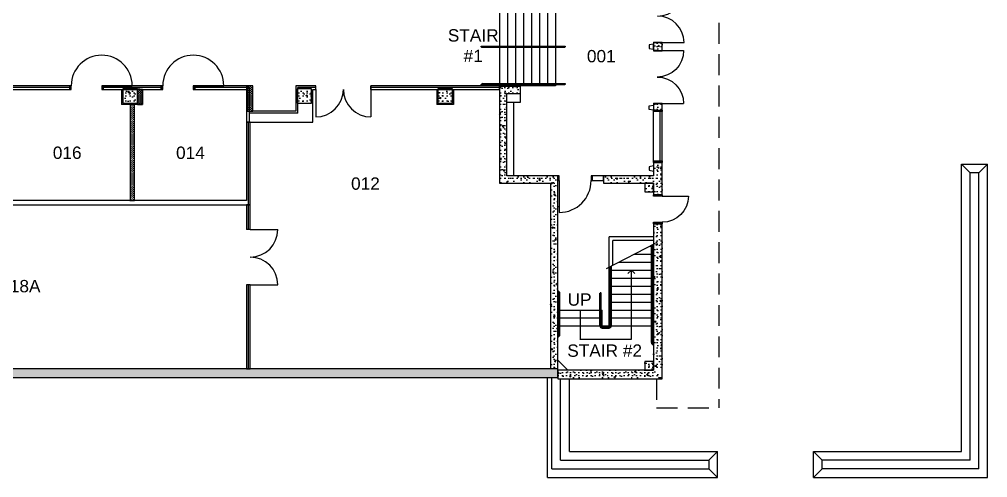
# Model space of a CAD drawing. Header units: inches. Extents: x 304 to 2516, y 181 to 1989.
# Drawn here: x 1123 to 2456, y 181 to 812 of the extents above; entities that cross this region are included whole.
import ezdxf

# ---------------------------------------------------------------- set-up
doc = ezdxf.new("R2010")
doc.units = ezdxf.units.IN
doc.header["$MEASUREMENT"] = 0
for name, pattern in [('DASHED', [43.2, 28.8, -14.4]), ('DASHED 2', [13.44, 7.68, -5.76]), ('DASHED2', [13.44, 7.68, -5.76])]:
    doc.linetypes.add(name, pattern=pattern)
for name, color, linetype in [('A-CLNG-OTLN', 6, 'Continuous'), ('A-DOOR', 4, 'Continuous'), ('A-FLOR-HRAL', 4, 'Continuous'), ('A-FLOR-STRS', 4, 'Continuous'), ('A-GLAZ', 3, 'Continuous'), ('A-PFLR-NOTE', 3, 'Continuous'), ('A-WALL', 5, 'Continuous'), ('A-WALL-JAMB', 6, 'Continuous'), ('A-WALL-NEW', 7, 'Continuous'), ('A-WALL-PATT', 1, 'Continuous'), ('S-COLS', 6, 'Continuous')]:
    doc.layers.add(name, color=color, linetype=linetype)
doc.styles.get("Standard").update_dxf_attribs({"font": 'ARIAL.TTF'})
doc.linetypes.add('1 HR RATED', pattern='A,0,[1,PS-01.Shx,S=0.091429,R=0,X=0,Y=0],-14.4,0', length=14.4)
pattern_1 = [(45, (0, 0), (-1.4142136, 1.4142136), [0, -2])]
pattern_2 = [(45, (0, 0), (-20.8303, 20.8303), [1.84252, -15.16535]), (45, (-4.402, 16.428), (-20.8303, 20.8303), [1.84252, -15.16535]), (105, (0, 0), (28.45473, 7.62442), [1.84252, -15.16535]), (105, (12.026, 12.026), (28.45473, 7.62442), [1.84252, -15.16535]), (165, (1.303, 1.303), (7.62442, 28.45473), [1.84252, -15.16535]), (165, (13.33, 13.33), (7.62442, 28.45473), [1.84252, -15.16535]), (45, (-2.0044, 2.0044), (-4.008794, 4.008794), [0, -5.669291, 0, -8.503937]), (90, (-3e-16, 4.009), (-5.669291, 0), [0, -4.251969, 0, -7.086614])]

# ---------------------------------------------------------------- blocks, each defined once
blk = doc.blocks.new('D1 Metal_93')
at = {"color": 0, "linetype": 'ByBlock'}
for p, q in [((22, 0), (22, 44)), ((-22, 0), (-24, 0)), ((-24, 0), (-24, -6.625)), ((-22, -6.625), (-22, 0)), ((24, 0), (22, 0)), ((22, 0), (22, -6.625)), ((24, -6.625), (24, 0)), ((-24, -6.625), (-22, -6.625)), ((22, -6.625), (24, -6.625))]:
    blk.add_line(p, q, dxfattribs=at)
blk.add_arc((22, 0), 44, 90, 180, dxfattribs=at)
blk = doc.blocks.new('D1 Metal_225')
at = {"color": 0, "linetype": 'Continuous'}
for p, q in [((18, 0), (18, 36)), ((-18, 0), (-20, 0)), ((-20, 0), (-20, -12)), ((-18, -12), (-18, 0)), ((20, 0), (18, 0)), ((18, 0), (18, -12)), ((20, -12), (20, 0)), ((-20, -12), (-18, -12)), ((18, -12), (20, -12))]:
    blk.add_line(p, q, dxfattribs=at)
blk.add_arc((18, 0), 36, 90, 180, dxfattribs=at)
blk = doc.blocks.new('D2 Metal_9')
at = {"color": 0, "linetype": 'Continuous'}
for p, q in [((-38, 0), (-38, 38)), ((38, 0), (38, 38))]:
    blk.add_line(p, q, dxfattribs=at)
for centre, start, end in [((-38, 0), 0, 90), ((38, 0), 90, 180)]:
    blk.add_arc(centre, 38, start, end, dxfattribs=at)
blk = doc.blocks.new('D1 Metal_103')
at = {"color": 0, "linetype": 'Continuous'}
for p, q in [((-21, 0), (-23, 0)), ((-23, 0), (-23, -5)), ((-21, -5), (-21, 0)), ((23, 0), (21, 0)), ((21, 0), (21, -5)), ((21, 0), (63, 0)), ((23, -5), (23, 0)), ((-23, -5), (-21, -5)), ((21, -5), (23, -5))]:
    blk.add_line(p, q, dxfattribs=at)
blk.add_arc((21, 0), 42, 0, 180, dxfattribs=at)
blk = doc.blocks.new('D2 Metal_219')
at = {"color": 0, "linetype": 'ByBlock'}
for p, q in [((-36.4, 0), (-36.4, 36.4)), ((36.4, 0), (36.4, 36.4))]:
    blk.add_line(p, q, dxfattribs=at)
for centre, start, end in [((-36.4, 0), 0, 90), ((36.4, 0), 90, 180)]:
    blk.add_arc(centre, 36.4, start, end, dxfattribs=at)
blk = doc.blocks.new('D2 Metal_220')
at = {"color": 0, "linetype": 'ByBlock'}
for p, q in [((-36.4, 0), (-36.4, 36.4)), ((36.4, 0), (36.4, 36.4))]:
    blk.add_line(p, q, dxfattribs=at)
for centre, start, end in [((-36.4, 0), 0, 90), ((36.4, 0), 90, 180)]:
    blk.add_arc(centre, 36.4, start, end, dxfattribs=at)
blk = doc.blocks.new('D2 Metal_44')
at = {"color": 0, "linetype": 'ByBlock'}
for p, q in [((-38, 0), (-38, 38)), ((38, 0), (38, 38))]:
    blk.add_line(p, q, dxfattribs=at)
for centre, start, end in [((-38, 0), 0, 90), ((38, 0), 90, 180)]:
    blk.add_arc(centre, 38, start, end, dxfattribs=at)

msp = doc.modelspace()

# ---------------------------------------------------------------- hatches: boundary and pattern name
at = {"layer": 'A-WALL-PATT'}
h = msp.add_hatch(dxfattribs=at)
h.set_pattern_fill('LIGHTWEIGHT_CONCRETE', color=256, style=0, pattern_type=2)
h.set_pattern_definition(pattern_2)
h.paths.add_polyline_path([(2008.5, 780.8), (1996.5, 780.8), (1996.5, 768.8), (2008.5, 768.8)], flags=0)
h = msp.add_hatch(dxfattribs=at)
h.set_pattern_fill('45_', color=256, style=0, pattern_type=2)
h.set_pattern_definition(pattern_1)
h.paths.add_polyline_path([(1444.5, 720.9), (1436, 720.9), (1436, 685.7), (1444.5, 685.7)])
h = msp.add_hatch(dxfattribs=at)
h.set_pattern_fill('LIGHTWEIGHT_CONCRETE', color=256, style=0, pattern_type=2)
h.set_pattern_definition(pattern_2)
h.paths.add_polyline_path([(1813.4, 720), (1784.5, 720), (1794.5, 710), (1813.4, 710)], flags=0)
h = msp.add_hatch(dxfattribs=at)
h.set_pattern_fill('LIGHTWEIGHT_CONCRETE', color=256, style=0, pattern_type=2)
h.set_pattern_definition(pattern_2)
h.paths.add_polyline_path([(1784.5, 720), (1784.5, 586.8), (1794.5, 596.8), (1794.5, 710)], flags=0)
h = msp.add_hatch(dxfattribs=at)
h.set_pattern_fill('45_', color=256, style=0, pattern_type=2)
h.set_pattern_definition(pattern_1)
h.paths.add_polyline_path([(1285.6, 716.8), (1285.6, 695.2), (1292.5, 695.2), (1292.5, 715.9)])
h = msp.add_hatch(dxfattribs=at)
h.set_pattern_fill('45_', color=256, style=0, pattern_type=2)
h.set_pattern_definition(pattern_1)
h.paths.add_polyline_path([(1275.5, 695.2), (1275.5, 562.7), (1281.5, 562.7), (1281.5, 695.2)])
h = msp.add_hatch(dxfattribs=at)
h.set_pattern_fill('LIGHTWEIGHT_CONCRETE', color=256, style=0, pattern_type=2)
h.set_pattern_definition(pattern_2)
h.paths.add_polyline_path([(2008.5, 696.8), (1996.5, 696.8), (1996.5, 687.2), (2008.5, 687.2)], flags=0)
h = msp.add_hatch(dxfattribs=at)
h.set_pattern_fill('LIGHTWEIGHT_CONCRETE', color=256, style=0, pattern_type=2)
h.set_pattern_definition(pattern_2)
h.paths.add_polyline_path([(2008.5, 615.2), (1996.5, 615.2), (1996.5, 570.7), (2008.5, 570.7)], flags=0)
h = msp.add_hatch(dxfattribs=at)
h.set_pattern_fill('LIGHTWEIGHT_CONCRETE', color=256, style=0, pattern_type=2)
h.set_pattern_definition(pattern_2)
h.paths.add_polyline_path([(1784.5, 586.8), (1864.5, 586.8), (1864.5, 596.8), (1794.5, 596.8)], flags=0)
h = msp.add_hatch(dxfattribs=at)
h.set_pattern_fill('LIGHTWEIGHT_CONCRETE', color=256, style=0, pattern_type=2)
h.set_pattern_definition(pattern_2)
h.paths.add_polyline_path([(1854.5, 586.8), (1854.5, 330.8), (1864.5, 330.8), (1864.5, 586.8)], flags=0)
h = msp.add_hatch(dxfattribs=at)
h.set_pattern_fill('LIGHTWEIGHT_CONCRETE', color=256, style=0, pattern_type=2)
h.set_pattern_definition(pattern_2)
h.paths.add_polyline_path([(1927.5, 586.8), (1996.5, 586.8), (1996.5, 596.8), (1927.5, 596.8)], flags=0)
h = msp.add_hatch(dxfattribs=at)
h.set_pattern_fill('LIGHTWEIGHT_CONCRETE', color=256, style=0, pattern_type=2)
h.set_pattern_definition(pattern_2)
h.paths.add_polyline_path([(1984.5, 574.8), (1996.5, 574.8), (1996.5, 586.8), (1984.5, 586.8)], flags=0)
h = msp.add_hatch(dxfattribs=at)
h.set_pattern_fill('LIGHTWEIGHT_CONCRETE', color=256, style=0, pattern_type=2)
h.set_pattern_definition(pattern_2)
h.paths.add_polyline_path([(1996.5, 530.7), (1996.5, 330.8), (2008.5, 330.8), (2008.5, 530.7)], flags=0)
h = msp.add_hatch(dxfattribs=at)
h.set_pattern_fill('LIGHTWEIGHT_CONCRETE', color=256, style=0, pattern_type=2)
h.set_pattern_definition(pattern_2)
h.paths.add_polyline_path([(1984.5, 328.8), (1996.5, 328.8), (1996.5, 340.8), (1984.5, 340.8)], flags=0)
h = msp.add_hatch(dxfattribs=at)
h.set_pattern_fill('LIGHTWEIGHT_CONCRETE', color=256, style=0, pattern_type=2)
h.set_pattern_definition(pattern_2)
h.paths.add_polyline_path([(1984.5, 328.8), (1996.5, 328.8), (1996.5, 340.8), (1984.5, 340.8)], flags=0)
h = msp.add_hatch(dxfattribs=at)
h.set_pattern_fill('LIGHTWEIGHT_CONCRETE', color=256, style=0, pattern_type=2)
h.set_pattern_definition(pattern_2)
h.paths.add_polyline_path([(1864.5, 330.8), (315.6, 330.8), (303.6, 318.8), (1864.5, 318.8)], flags=0)
h = msp.add_hatch(dxfattribs=at)
h.set_pattern_fill('LIGHTWEIGHT_CONCRETE', color=256, style=0, pattern_type=2)
h.set_pattern_definition(pattern_2)
h.paths.add_polyline_path([(1996.5, 328.8), (1864.5, 328.8), (1864.5, 316.8), (2008.5, 316.8)], flags=0)
at = {"layer": 'S-COLS'}
h = msp.add_hatch(dxfattribs=at)
h.set_pattern_fill('LIGHTWEIGHT_CONCRETE', color=256, style=0, pattern_type=2)
h.set_pattern_definition(pattern_2)
h.paths.add_polyline_path([(1265.6, 696.8), (1285.6, 696.8), (1285.6, 716.8), (1265.6, 716.8)], flags=0)
h = msp.add_hatch(dxfattribs=at)
h.set_pattern_fill('LIGHTWEIGHT_CONCRETE', color=256, style=0, pattern_type=2)
h.set_pattern_definition(pattern_2)
h.paths.add_polyline_path([(1505.6, 696.8), (1525.6, 696.8), (1525.6, 716.8), (1505.6, 716.8)], flags=0)
h = msp.add_hatch(dxfattribs=at)
h.set_pattern_fill('LIGHTWEIGHT_CONCRETE', color=256, style=0, pattern_type=2)
h.set_pattern_definition(pattern_2)
h.paths.add_polyline_path([(1699.5, 696.8), (1719.5, 696.8), (1719.5, 716.8), (1699.5, 716.8)], flags=0)

# ---------------------------------------------------------------- linework, layer by layer
at = {"layer": 'A-CLNG-OTLN', "linetype": 'DASHED'}
for p, q in [((2086.5, 1153.1), (2086.5, 276.8)), ((2000.5, 316.8), (2000.5, 276.8)), ((2000.5, 276.8), (2086.5, 276.8))]:
    msp.add_line(p, q, dxfattribs=at)
at = {"layer": 'A-DOOR', "linetype": 'DASHED2'}
for p, q in [((1192.6, 720.9), (1192.6, 715.9)), ((1318.6, 720.9), (1318.6, 715.9))]:
    msp.add_line(p, q, dxfattribs=at)
at = {"layer": 'A-DOOR', "linetype": 'Continuous'}
msp.add_line((1607.3, 715.9), (1607.3, 720.9), dxfattribs=at)
at = {"layer": 'A-FLOR-HRAL', "linetype": 'Continuous'}
for p, q in [((1759.7, 775.5), (1874.2, 775.5)), ((1759.7, 774), (1874.2, 774)), ((1761.5, 723.9), (1874.2, 723.9)), ((1761.5, 722.4), (1874.2, 722.4)), ((1993.5, 366.8), (1993.5, 500.9)), ((1995, 366.8), (1995, 501.7)), ((1936.7, 471.4), (1936.7, 389.8)), ((1938.2, 472.2), (1938.2, 389.8)), ((1866, 377.8), (1866, 434.8)), ((1867.5, 377.8), (1867.5, 434.8)), ((1922.7, 389.8), (1922.7, 434.8)), ((1924.2, 389.8), (1924.2, 434.8)), ((1925.7, 388.3), (1935.2, 388.3)), ((1925.7, 386.8), (1935.2, 386.8))]:
    msp.add_line(p, q, dxfattribs=at)
for centre in [(1759.7, 774.8), (1874.2, 774.8), (1874.2, 723.2)]:
    msp.add_circle(centre, 0.75, dxfattribs=at)
for centre, radius, start, end in [((1761.5, 720.9), 3, 450, 540), ((1761.5, 720.9), 1.5, 450, 540), ((1864.5, 434.8), 3, 0, 90), ((1864.5, 434.8), 1.5, 0, 90), ((1923.5, 434.8), 0.75, 0, 180), ((1925.7, 389.8), 3, 180, 270), ((1925.7, 389.8), 1.5, 180, 270), ((1935.2, 389.8), 3, 270, 0), ((1935.2, 389.8), 1.5, 270, 0), ((1864.5, 377.8), 3, 270, 0), ((1864.5, 377.8), 1.5, 270, 0), ((1996.5, 366.8), 3, 180, 270), ((1996.5, 366.8), 1.5, 180, 270)]:
    msp.add_arc(centre, radius, start, end, dxfattribs=at)
at = {"layer": 'A-FLOR-STRS', "linetype": 'Continuous'}
for p, q in [((1784.5, 828.7), (1784.5, 720.9)), ((1795.5, 828.7), (1795.5, 720.9)), ((1806.5, 828.7), (1806.5, 720.9)), ((1817.5, 828.7), (1817.5, 720.9)), ((1828.5, 828.7), (1828.5, 720.9)), ((1839.5, 828.7), (1839.5, 720.9)), ((1850.5, 828.7), (1850.5, 720.9)), ((1861.5, 828.7), (1861.5, 720.9)), ((1861.5, 720.9), (1784.5, 720.9)), ((1931.8, 468.9), (1999, 503.8)), ((1970.1, 488.8), (1993.5, 488.8)), ((1935.2, 389.8), (1935.2, 470.6)), ((1935.2, 466.8), (1936.7, 466.8)), ((1938.2, 466.8), (1993.5, 466.8)), ((1949, 477.8), (1993.5, 477.8)), ((1935.2, 455.8), (1936.7, 455.8)), ((1938.2, 455.8), (1993.5, 455.8)), ((1935.2, 444.8), (1936.7, 444.8)), ((1938.2, 444.8), (1993.5, 444.8)), ((1935.2, 433.8), (1936.7, 433.8)), ((1938.2, 433.8), (1993.5, 433.8)), ((1935.2, 422.8), (1936.7, 422.8)), ((1938.2, 422.8), (1993.5, 422.8)), ((1867.5, 411.8), (1922.7, 411.8)), ((1867.5, 400.8), (1922.7, 400.8)), ((1924.2, 411.8), (1925.7, 411.8)), ((1924.2, 400.8), (1925.7, 400.8)), ((1925.7, 389.8), (1925.7, 411.8)), ((1935.2, 411.8), (1936.7, 411.8)), ((1935.2, 400.8), (1936.7, 400.8)), ((1938.2, 411.8), (1993.5, 411.8)), ((1938.2, 400.8), (1993.5, 400.8)), ((1867.5, 389.8), (1922.7, 389.8)), ((1924.2, 389.8), (1936.7, 389.8)), ((1938.2, 389.8), (1993.5, 389.8))]:
    msp.add_line(p, q, dxfattribs=at)
at = {"layer": 'A-GLAZ', "linetype": 'Continuous'}
for p, q in [((1996.5, 615.2), (1996.5, 687.2)), ((2005, 685.2), (2005, 617.2)), ((2008.5, 615.2), (2008.5, 687.2))]:
    msp.add_line(p, q, dxfattribs=at)
at = {"layer": 'A-PFLR-NOTE', "linetype": 'Continuous'}
for p, q in [((1965.9, 466.8), (1961.2, 462.1)), ((1965.9, 371.6), (1965.9, 466.8)), ((1965.9, 466.8), (1970.5, 462.1)), ((1895.2, 411.8), (1895.2, 371.6)), ((1895.1, 371.6), (1965.9, 371.6))]:
    msp.add_line(p, q, dxfattribs=at)
at = {"layer": 'A-WALL', "linetype": 'Continuous'}
for p, q in [((1996.5, 780.8), (2008.5, 780.8)), ((1996.5, 780.8), (1996.5, 768.8)), ((1997, 780.4), (2002, 780.4)), ((2008.5, 768.8), (2008.5, 780.8)), ((1996.5, 768.8), (2008.5, 768.8)), ((2008.5, 768.8), (1996.5, 768.8)), ((1173.6, 720.9), (942.3, 720.9)), ((1192.6, 720.9), (1173.6, 720.9)), ((1192.6, 715.9), (1192.6, 720.9)), ((1318.6, 720.9), (1238.6, 720.9)), ((1238.6, 720.9), (1238.6, 715.9)), ((1318.6, 715.9), (1318.6, 720.9)), ((1444.5, 720.9), (1364.6, 720.9)), ((1364.6, 720.9), (1364.6, 715.9)), ((1444.5, 685.7), (1444.5, 720.9)), ((1504, 720.9), (1504, 685.7)), ((1531.3, 720.9), (1504, 720.9)), ((1531.3, 715.9), (1531.3, 720.9)), ((1784.5, 720.9), (1607.3, 720.9)), ((1607.3, 720.9), (1607.3, 715.9)), ((1784.5, 720.9), (1607.3, 720.9)), ((1784.5, 715.9), (1784.5, 720.9)), ((1813.4, 720), (1784.5, 720)), ((1784.5, 720), (1784.5, 586.8)), ((1813.4, 698.3), (1813.4, 720.9)), ((1813.4, 710), (1813.4, 720)), ((942.3, 715.9), (1173.6, 715.9)), ((1173.6, 715.9), (1192.6, 715.9)), ((1238.6, 715.9), (1318.6, 715.9)), ((1264, 715.9), (1264, 695.2)), ((1292.5, 715.9), (1292.5, 695.2)), ((1364.6, 715.9), (1436, 715.9)), ((1436, 715.9), (1436, 670.7)), ((1527.2, 670.7), (1527.2, 715.9)), ((1527.2, 715.9), (1531.3, 715.9)), ((1607.3, 715.9), (1784.5, 715.9)), ((1697.9, 715.9), (1697.9, 695.2)), ((1721.1, 715.9), (1721.1, 695.2)), ((1794.5, 710), (1813.4, 710)), ((1794.5, 596.8), (1794.5, 710)), ((1292.5, 695.2), (1264, 695.2)), ((1281.5, 695.2), (1275.5, 695.2)), ((1275.5, 695.2), (1275.5, 562.7)), ((1281.5, 562.7), (1281.5, 695.2)), ((1721.1, 695.2), (1697.9, 695.2)), ((1794.5, 698.3), (1813.4, 698.3)), ((1803.9, 596.8), (1803.9, 698.3)), ((1990.5, 693.3), (1996.5, 694.3)), ((1996.5, 696.8), (2008.5, 696.8)), ((1996.5, 696.8), (1996.5, 687.2)), ((2008.5, 687.2), (2008.5, 696.8)), ((1504, 685.7), (1444.5, 685.7)), ((1990.5, 688.3), (1990.5, 693.3)), ((1996.5, 687.3), (1990.5, 688.3)), ((1996.5, 687.2), (2008.5, 687.2)), ((1436, 670.7), (1436, 562.7)), ((1441, 670.7), (1436, 670.7)), ((1436, 670.7), (1527.2, 670.7)), ((1441, 556.7), (1441, 670.7)), ((1996.5, 615.2), (2008.5, 615.2)), ((1996.5, 615.2), (1996.5, 596.8)), ((2008.5, 570.7), (2008.5, 615.2)), ((1996.5, 610.3), (1990.5, 609.3)), ((1990.5, 609.3), (1990.5, 604.3)), ((1990.5, 604.3), (1996.5, 603.3)), ((2420.5, 612.8), (2456.5, 612.8)), ((2420.5, 216.8), (2420.5, 612.8)), ((2432.5, 600.8), (2420.5, 612.8)), ((2432.5, 204.8), (2432.5, 600.8)), ((2444.5, 600.8), (2432.5, 600.8)), ((2444.5, 600.8), (2456.5, 612.8)), ((2444.5, 192.8), (2444.5, 600.8)), ((2456.5, 180.8), (2456.5, 612.8)), ((1784.5, 586.8), (1854.5, 586.8)), ((1864.5, 596.8), (1794.5, 596.8)), ((1854.5, 586.8), (1854.5, 330.8)), ((1864.5, 586.8), (1864.5, 596.8)), ((1864.5, 330.8), (1864.5, 586.8)), ((1927.5, 596.8), (1912.5, 596.8)), ((1912.5, 590.2), (1927.5, 590.2)), ((1996.5, 596.8), (1927.5, 596.8)), ((1927.5, 596.8), (1927.5, 586.8)), ((1927.5, 586.8), (1996.5, 586.8)), ((1996.5, 586.8), (1996.5, 570.7)), ((1275.5, 562.7), (1105.5, 562.7)), ((1436, 562.7), (1281.5, 562.7)), ((1996.5, 570.7), (2008.5, 570.7)), ((1105.5, 556.7), (1441, 556.7)), ((1441, 556.7), (1436, 556.7)), ((1436, 556.7), (1436, 522.7)), ((1441, 522.7), (1441, 556.7)), ((1441, 522.7), (1436, 522.7)), ((1996.5, 530.7), (1996.5, 330.8)), ((2008.5, 530.7), (1996.5, 530.7)), ((2008.5, 330.8), (2008.5, 530.7)), ((1935.2, 470.6), (1935.2, 512.7)), ((1996.5, 512.7), (1935.2, 512.7)), ((1940.2, 473.2), (1940.2, 507.7)), ((1996.5, 507.7), (1940.2, 507.7)), ((1991.3, 499.8), (1993.5, 499.8)), ((1441, 446.7), (1436, 446.7)), ((1436, 446.7), (1436, 330.8)), ((1441, 330.8), (1441, 446.7)), ((1878.6, 328.8), (1864.5, 342.9)), ((1864.5, 330.8), (315.6, 330.8)), ((1854.5, 330.8), (315.6, 330.8)), ((1436, 330.8), (1441, 330.8)), ((1864.5, 318.8), (1864.5, 330.8)), ((1864.5, 318.8), (1864.5, 330.8)), ((1996.5, 328.8), (1864.5, 328.8)), ((1864.5, 328.8), (1864.5, 316.8)), ((1996.5, 330.8), (1996.5, 328.8)), ((2008.5, 316.8), (2008.5, 330.8)), ((303.6, 318.8), (1864.5, 318.8)), ((303.6, 318.8), (1864.5, 318.8)), ((1850.5, 180.8), (1850.5, 318.8)), ((1856.5, 192.8), (1856.5, 318.8)), ((1864.5, 316.8), (2008.5, 316.8)), ((1868.5, 204.8), (1868.5, 316.8)), ((1880.5, 216.8), (1880.5, 316.8)), ((1880.5, 216.8), (2084.5, 216.8)), ((2072.5, 204.8), (2084.5, 216.8)), ((2084.5, 180.8), (2084.5, 216.8)), ((2216.5, 180.8), (2216.5, 216.8)), ((2216.5, 216.8), (2420.5, 216.8)), ((2228.5, 204.8), (2216.5, 216.8)), ((1868.5, 204.8), (2072.5, 204.8)), ((2072.5, 204.8), (2072.5, 192.8)), ((2432.5, 204.8), (2228.5, 204.8)), ((1856.5, 192.8), (2072.5, 192.8)), ((2072.5, 192.8), (2084.5, 180.8)), ((2228.5, 192.8), (2216.5, 180.8)), ((2444.5, 192.8), (2228.5, 192.8)), ((1850.5, 180.8), (2084.5, 180.8)), ((2216.5, 180.8), (2456.5, 180.8))]:
    msp.add_line(p, q, dxfattribs=at)
at = {"layer": 'A-WALL'}
msp.add_line((2228.5, 192.8), (2228.5, 204.8), dxfattribs=at)
at = {"layer": 'A-WALL', "linetype": 'Continuous'}
for points in [[(1990.5, 777.3), (1990.5, 772.3), (1996.5, 771.3), (1996.5, 778.3)], [(1444.5, 720.9), (1436, 720.9), (1436, 685.7), (1444.5, 685.7)], [(1285.6, 716.8), (1285.6, 695.2), (1292.5, 695.2), (1292.5, 715.9)], [(1275.5, 695.2), (1275.5, 562.7), (1281.5, 562.7), (1281.5, 695.2)]]:
    msp.add_lwpolyline(points, close=True, dxfattribs=at)
at = {"layer": 'A-WALL-JAMB', "linetype": 'Continuous'}
for p, q in [((1996.5, 685.2), (1996.5, 687.2)), ((1996.5, 687.2), (2008.5, 687.2)), ((2008.5, 685.2), (1996.5, 685.2)), ((2008.5, 687.2), (2008.5, 685.2)), ((1996.5, 615.2), (1996.5, 617.2)), ((1996.5, 617.2), (2008.5, 617.2)), ((2008.5, 615.2), (1996.5, 615.2)), ((2008.5, 617.2), (2008.5, 615.2))]:
    msp.add_line(p, q, dxfattribs=at)
at = {"layer": 'A-WALL-NEW', "linetype": 'Continuous'}
for p, q in [((1996.5, 769.2), (2001.5, 769.2)), ((1996.5, 696.4), (2001.5, 696.4)), ((1864.5, 596.8), (1864.5, 590.2)), ((1912.5, 590.2), (1912.5, 596.8)), ((1927.5, 590.2), (1927.5, 596.8)), ((2008.5, 570.7), (1996.5, 570.7)), ((1996.5, 530.7), (2008.5, 530.7))]:
    msp.add_line(p, q, dxfattribs=at)
at = {"layer": 'A-WALL-NEW', "linetype": 'DASHED 2'}
for p, q in [((1996.5, 769.2), (1996.5, 769.2)), ((2001.5, 769.2), (1996.5, 769.2)), ((2001.5, 769.2), (2001.5, 769.2)), ((1996.5, 696.4), (1996.5, 696.4)), ((1996.5, 696.4), (2001.5, 696.4)), ((2001.5, 696.4), (2001.5, 696.4))]:
    msp.add_line(p, q, dxfattribs=at)
at = {"layer": 'A-WALL-PATT', "linetype": '1 HR RATED'}
for p, q in [((1192.6, 718.3), (942.3, 718.3)), ((1318.2, 718.3), (1238.6, 718.3)), ((1440.2, 718.3), (1364.6, 718.3)), ((1440.2, 670.7), (1440.2, 718.3)), ((1506.5, 683.2), (1506.5, 718.3)), ((1531.3, 718.3), (1506.5, 718.3)), ((1784.5, 718.3), (1607.3, 718.3)), ((1506.5, 683.2), (1440.2, 683.2)), ((1438.5, 522.7), (1438.5, 670.7)), ((1438.5, 330.8), (1438.5, 446.7))]:
    msp.add_line(p, q, dxfattribs=at)
at = {"layer": 'S-COLS', "linetype": 'Continuous'}
for points in [[(1265.6, 696.8), (1285.6, 696.8), (1285.6, 716.8), (1265.6, 716.8)], [(1505.6, 696.8), (1525.6, 696.8), (1525.6, 716.8), (1505.6, 716.8)], [(1699.5, 696.8), (1719.5, 696.8), (1719.5, 716.8), (1699.5, 716.8)], [(1984.5, 574.8), (1996.5, 574.8), (1996.5, 586.8), (1984.5, 586.8)], [(1984.5, 328.8), (1996.5, 328.8), (1996.5, 340.8), (1984.5, 340.8)], [(1984.5, 328.8), (1996.5, 328.8), (1996.5, 340.8), (1984.5, 340.8)]]:
    msp.add_lwpolyline(points, close=True, dxfattribs=at)

# ---------------------------------------------------------------- block references
at = {"layer": 'A-DOOR', "linetype": 'Continuous'}
for name, p, rotation in [('D2 Metal_219', (2002, 816.8), 270), ('D1 Metal_93', (1888.5, 590.2), 180), ('D2 Metal_44', (1441, 484.7), 270)]:
    msp.add_blockref(name, p, dxfattribs=dict(at, rotation=rotation))
at = {"layer": 'A-DOOR'}
for p in [(1215.6, 720.9), (1341.6, 720.9)]:
    msp.add_blockref('D1 Metal_103', p, dxfattribs=at)
at = {"layer": 'A-DOOR', "linetype": 'Continuous', "xscale": -1, "rotation": 270}
msp.add_blockref('D2 Metal_220', (2001.5, 732.8), dxfattribs=at)
at = {"layer": 'A-DOOR', "rotation": 180}
msp.add_blockref('D2 Metal_9', (1569.3, 715.9), dxfattribs=at)
at = {"layer": 'A-DOOR', "xscale": -1, "rotation": 270}
msp.add_blockref('D1 Metal_225', (2008.5, 550.7), dxfattribs=at)

# ---------------------------------------------------------------- texts
at = {"layer": 'A-PFLR-NOTE', "char_height": 17, "attachment_point": 5}
for s, insert, width in [('STAIR #1', (1748.1, 776.1), 55.79), ('\\A1;{\\fArial|b0|i0|c0|p34;UP}', (1894.6, 426.1), 26.298), ('STAIR #2', (1929.1, 355.7), 116.267)]:
    msp.add_mtext(s, dxfattribs=dict(at, insert=insert, width=width))
at = {"layer": 'A-PFLR-NOTE', "char_height": 17, "width": 26.298, "attachment_point": 5}
for s, insert, line_spacing_factor in [('001', (1924.5, 761.5), 0.983032), ('016', (1189, 628.4), 0.982218), ('014', (1358.7, 628.4), 0.983032), ('012', (1599.7, 585.9), 0.971568), ('018A', (1124.5, 444.6), 0.982218)]:
    msp.add_mtext(s, dxfattribs=dict(at, insert=insert, line_spacing_factor=line_spacing_factor))

doc.saveas('drawing.dxf')
